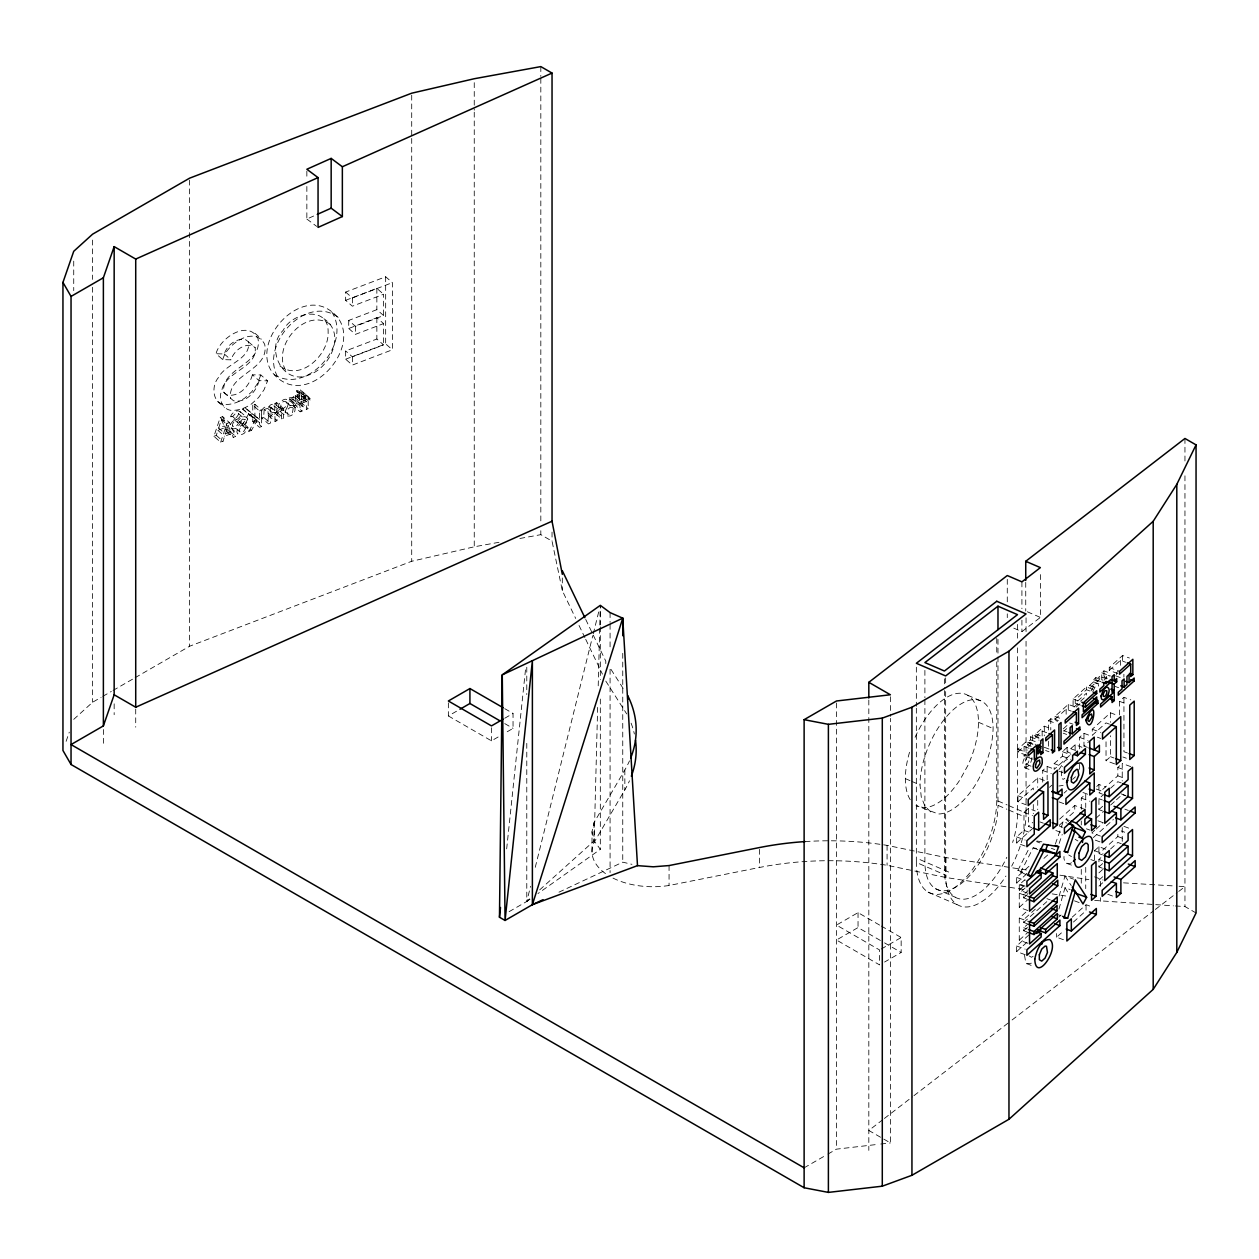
<?xml version="1.0" encoding="UTF-8"?>
<svg xmlns="http://www.w3.org/2000/svg" width="1259" height="1259" viewBox="0 0 1259 1259"><rect width="100%" height="100%" fill="white"/><g stroke="black" fill="none" stroke-linecap="round" stroke-linejoin="round"><path stroke-width="0.75" stroke-dasharray="5 3.75" d="M597.647 707.401L594.169 840.87L600.323 849.337L537.971 893.544M598.214 685.825L599.756 626.935M599.819 624.968L600.323 605.343L600.323 624.873M1024.511 955.219L1025.817 963.072L1032.034 965.795M930.716 811.913L924.909 806.075L921.258 796.884L920.014 784.955A60.983 29.838 -66.6 0 1 956.557 706.976A60.983 29.838 -66.6 0 1 993.099 728.583C992.501 748.916 985.388 768.557 974.828 785.789A60.983 29.838 -66.6 0 1 938.285 813.975L916.064 805.571L923.634 807.649A60.983 29.838 -66.6 0 0 960.176 779.463L967.746 765.708A60.983 29.838 -66.6 0 0 966.991 694.874A60.983 29.838 -66.6 0 0 914.616 738.372M506.669 848.881L525.758 667.239M1092.781 691.411L1095.44 686.375L1096.51 689.145M1031.924 757.588C1030.429 771.956 1017.083 768.95 1025.786 755.935M592.013 851.682L592.013 831.758L594.012 822.646L624.842 769.926A215.619 124.484 0 0 0 629.484 760.877M509.108 911.673L526.781 901.475L530.558 886.289M535.264 867.309L592.784 635.716M593.257 633.828L599.378 609.151M1058.929 909.108L1065.02 887.674L1070.166 889.578M1091.018 690.876L1095.503 683.511L1098.005 683.621L1098.698 686.124M1059.087 896.109L1065.02 876.012L1073.581 879.175M213.92 436.306L216.296 435.394L217.901 430.358L224.905 427.682L231.656 433.552L233.277 437.345L235.653 436.432L229.374 422.505L222.623 416.635L220.199 417.563L213.92 436.306L220.655 442.177L223.032 441.264L224.637 436.228L231.656 433.552M218.641 428.107L221.379 419.703L228.115 425.573L230.932 431.853L225.377 433.977L218.641 428.107L224.196 425.983L230.932 431.853M225.377 433.977L228.115 425.573M1061.951 770.823L1061.069 778.062L1063.241 779.337L1064.784 778.392M220.655 442.177L226.95 423.433L229.374 422.505M1059.181 843.373L1062.218 834.465M66.113 741.331L69.292 732.171M1055.404 843.939L1063.21 821.718L1066.641 822.977M252.398 374.804C249.518 385.836 239.131 397.576 226.746 394.885L223.866 392.43C220.183 367.911 263.1 364.858 257.953 338.451C248.07 319.141 219.727 338.23 216.029 353.748L222.764 359.618L230.995 359.838C233.733 351.104 243.113 343.471 252.54 345.69L255.184 347.704C257.403 367.943 225.597 371.122 221.773 390.384C217.618 399.638 223.535 412.134 234.678 410.277A33.773 22.992 -48.9 0 0 251.548 403.919L258.567 397.576L264.075 389.708L267.569 380.832L260.818 374.962L252.398 374.804L259.134 380.674L267.569 380.832M239.478 421.655L236.912 425.636L234.3 426.691L232.537 425.935C231.64 419.971 242.074 419.231 240.831 412.795C238.423 408.105 231.53 412.747 230.617 416.524L237.369 422.394L239.367 422.457L242.483 419.137L245.253 419.499C245.143 424.11 230.444 431.68 240.264 434.717A8.215 5.603 -48.9 0 0 244.372 433.175L248.259 427.556L246.213 427.525L239.478 421.655L241.523 421.686L251.501 430.373L256.93 420.679L250.195 414.809L244.765 424.503L242.137 425.416L248.873 431.286L251.501 430.373M259.134 380.674C256.254 391.706 245.867 403.447 233.482 400.755L223.866 392.43M246.213 427.525L243.648 431.507L241.036 432.561L232.537 425.935M241.523 421.686L237.636 427.305A8.215 5.603 -48.9 0 1 233.529 428.847C223.709 425.81 238.407 418.24 238.518 413.629L235.748 413.267L232.632 416.572L230.617 416.524M260.818 374.962L257.324 383.838L251.831 391.706L244.813 398.049A33.773 22.992 -48.9 0 1 227.942 404.407C212.85 406.484 210.473 386.781 218.374 377.653C225.141 363.709 251.281 359.57 248.448 341.834L245.788 339.82C236.377 337.601 226.998 345.234 224.259 353.968L216.029 353.748M264.154 409.443L263.666 417.327L270.402 423.197L268.545 423.905L261.809 418.035C258.787 406.484 269.19 401.826 275.501 413.141L278.601 410.104L281.717 410.576L281.717 409.238L274.981 403.368L276.744 402.691L283.495 408.561L283.495 418.193L281.638 418.901L274.903 413.031L274.73 406.641L273.376 405.54L270.323 407.869L270.213 414.825L268.356 415.533L267.632 408.388L264.154 409.443L276.949 420.695L275.091 421.403L268.356 415.533M222.764 359.618C226.463 344.1 254.806 325.011 264.689 344.321C269.835 370.728 226.919 373.781 230.617 398.3M237.369 422.394C238.266 418.618 245.159 413.975 247.567 418.665C248.81 425.101 238.376 425.841 239.273 431.806M1058.882 769.658L1064.784 760.908L1067.994 758.957L1070.638 759.067M1025.692 874.517L1017.917 870.315L1029.752 847.024M1020.561 872.613L1033.135 847.858L1038.533 848.755M268.765 407.271C271.755 400.378 279.152 406.673 281.717 410.576M242.137 425.416L248.747 413.739L242.546 409.018L245.332 407.963L259.496 419.404L259.496 410.985L252.76 405.115L254.9 404.296L261.636 410.166L261.636 426.502L259.496 427.32L252.76 421.45L252.76 416.729L250.195 414.809M248.873 431.286L255.483 419.609L248.747 413.739M605.5 873.604A60.983 35.205 0 0 1 594.012 842.554L624.842 789.849A215.619 124.484 0 0 0 629.484 780.8M1027.517 756.659L1025.314 760.877L1025.314 763.615L1030.979 766.196M73.73 719.361L92.599 702.254L101.113 697.329M1106.535 678.869L1099.689 676.335L1099.689 679.136L1089.602 688.217L1089.602 685.415L1093.552 681.859L1093.552 679.671L1095.834 677.61L1102.679 680.143M1031.121 746.319L1027.69 745.06L1027.69 742.385L1030.523 739.836L1030.523 736.971L1032.679 735.051L1039.525 737.585M1048.621 730.015L1048.621 720.683L1050.777 718.747L1057.623 721.281M1101.782 679.797L1101.782 672.794L1103.938 670.858L1110.784 673.392M1080.379 705.15L1075.233 703.246L1086.47 693.142L1086.47 695.865L1073.093 707.92L1073.093 698.965L1086.423 686.958L1093.268 689.491M1026.384 755.211L1017.839 752.048L1017.839 749.168L1026.211 741.63L1033.057 744.163M1038.958 738.278L1035.527 737.003L1035.527 734.091L1044.309 726.191L1051.155 728.725M1058.378 720.557L1054.963 719.298L1054.963 716.418L1068.293 704.411L1075.139 706.944M1117.803 673.565L1109.258 670.402L1109.258 667.522L1122.587 655.498L1129.433 658.032M1100.964 681.701L1095.834 679.813L1099.689 676.335M1086.423 686.958L1086.423 689.727L1075.233 699.799L1075.233 703.246M1017.839 752.048L1024.055 746.43L1029.201 748.334M1054.963 719.298L1066.153 709.226L1071.283 711.115M1109.258 670.402L1120.447 660.314L1125.577 662.218M1035.527 737.003L1042.153 731.038L1047.299 732.943M1027.69 745.06L1030.523 742.495L1035.669 744.399M1107.353 678.255L1103.938 676.996L1106.409 674.761L1109.84 676.02M1103.938 680.206L1106.409 677.971L1106.409 674.761M1076.162 707.133L1080.49 703.246M1032.616 759.146L1024.055 755.982L1026.211 754.047M1118.795 670.717L1116.686 672.605L1116.686 677.468M1063.257 728.851L1067.065 725.42M1063.824 731.211L1066.719 728.615M1069.552 755.557L1054.176 769.406L1054.176 763.599L1062.391 756.203L1062.391 751.654L1067.128 747.374L1075.69 750.537M1042.704 782.154L1042.704 770.492L1047.158 766.479L1054.003 769.013M1079.498 748.916L1079.498 737.349L1083.968 733.336L1090.813 735.87M1119.487 714.939L1119.487 701.342L1123.941 697.329L1130.787 699.862M1026.51 804.942L1017.949 801.778L1017.949 795.782L1037.715 777.983L1044.561 780.517M1109.462 724.145L1106.031 722.886L1092.261 735.287L1092.261 729.244L1110.485 712.814L1117.331 715.348M1070.559 753.197L1067.128 751.938L1075.139 744.73L1081.985 747.264M1017.949 801.778L1033.309 787.961L1033.309 791.628M1087.383 747.342L1083.968 746.068L1089.114 741.425M1049.471 787.316L1051.784 785.223M1025.188 846.079L1016.643 842.916L1016.643 836.92L1023.976 830.311L1023.976 812.401L1028.398 808.42L1035.244 810.953M1072.637 779.352L1075.469 776.803M1064.075 793.06L1066.877 790.542M1031.813 827.604L1028.398 826.329L1032.726 822.426M1114.593 763.867L1106.031 760.704L1110.485 756.69L1110.485 735.712M1016.643 842.916L1032.663 828.485M1081.276 809.301L1081.276 798.08L1085.73 794.067L1085.73 807.523M1059.637 819.121L1074.761 805.508L1083.322 808.671M1096.731 786.466L1098.934 784.483L1105.78 787.017M1102.365 794.099L1098.934 792.84L1117.835 775.827L1117.835 767.455L1121.139 764.481M1059.323 825.212L1063.21 821.718M1068.592 821.702L1065.98 819.216L1074.761 811.315L1074.761 805.508M1102.365 810.89L1098.934 809.631L1098.934 798.71L1103.293 794.775M1110.564 788.228L1117.835 781.697L1121.25 782.956M1025.188 886.116L1016.643 882.952L1016.643 877.397L1029.547 865.767M1016.643 882.952L1026.604 873.982M1043.931 858.37L1048.212 854.515M1098.934 809.631L1103.293 805.697M1027.832 893.292L1019.271 890.113L1019.271 884.747L1025.078 879.537M1095.975 818.224L1103.214 811.709M1110.611 805.036L1114.97 801.117M1116.434 799.811L1122.241 794.571L1125.672 795.83M1019.271 890.113L1025.109 884.872M1027.832 910.509L1019.271 907.346L1019.271 893.245L1025.109 887.988M1094.732 830.326L1091.883 832.891L1100.445 836.07M1096.148 829.051L1103.277 822.646M1027.108 899.146L1023.693 897.872L1023.693 894.567L1028.052 890.632M1023.693 897.872L1027.895 894.095M1093.316 837.597L1113.412 819.499M1019.271 907.346L1027.737 899.729M1027.832 943.29L1019.271 940.127L1019.271 918.094L1028.021 910.226M1094.527 860.023L1094.527 850.691L1098.934 846.709L1105.78 849.243M1035.339 909.108L1023.724 919.574L1023.724 922.438L1027.155 923.713M1102.365 854.845L1098.934 853.571L1117.835 836.558L1117.835 831.412M1023.724 922.438L1046.796 901.68M1102.365 868.206L1098.934 866.932L1098.934 859.441L1103.293 855.522M1110.564 848.975L1117.835 842.428L1121.25 843.703M1027.155 932.006L1023.724 930.747L1023.724 927.741L1028.052 923.854M1023.724 930.747L1028.115 926.797M1098.934 866.932L1103.293 863.013M1019.271 940.127L1027.974 932.289M1025.188 954.715L1016.643 951.552L1016.643 945.997L1030.869 933.171M1098.902 872.896L1103.277 868.962M1016.643 951.552L1028.115 941.213M1099.06 880.057L1103.356 876.185M1058.835 917.04L1061.069 915.025M1098.997 886.1L1103.277 882.26M1072.18 917.197L1086.061 904.686L1092.906 907.22M1063.462 939.733L1056.616 937.2L1063.619 930.889M1073.439 922.044L1086.061 910.666L1086.061 904.686M526.781 743.361L526.781 901.475L529.646 898.895M539.686 889.861L594.169 840.87L592.013 831.758M1013.778 628.147L1021.915 631.656L1040.375 617.414L1040.375 571.46M882.827 1119.66L868.82 1130.472L890.381 1142.92L890.381 718.354M884.385 1118.464L912.413 1096.841M913.971 1095.645L1010.536 1021.175M1012.094 1019.963L1153.811 910.666M1155.369 909.454L1177.165 892.647M1178.723 891.435L1184.955 886.635L1175.355 886.037M306.362 399.811L299.626 393.941L297.061 394.917L303.797 400.787L306.362 399.811L305.921 397.529L303.734 398.143L296.495 390.872L300.539 389.865L307.967 396.491L308.203 399.103L310.06 398.395L310.06 400.047L308.203 400.755L301.468 394.885L303.325 394.177L310.06 400.047M303.734 398.143L303.954 396.207L307.275 395.735M526.781 901.475L529.976 899.209M1033.135 956.289L1031.483 957.296L1029.091 955.927M296.998 392.273L299.186 391.659L305.921 397.529M102.813 696.353L111.327 691.443M113.027 690.451L133.454 678.664M135.154 677.672L189.621 646.229L411.709 561.278L474.25 546.799L498.973 542.299M448.361 702.868L448.361 715.946L458.307 710.202M504.749 718.244L513.043 713.444L513.043 728.394L504.749 733.179M448.361 715.946L491.482 740.843L498.123 737.003M879.6 925.082L858.04 912.633L836.48 925.082L879.6 949.978L879.6 964.913L836.48 940.017L858.04 927.568L882.921 941.921M881.253 949.018L901.161 937.53L901.161 952.465L884.573 962.033M804.123 1167.817L826.266 1155.038M827.966 1154.062L836.48 1149.152L878.829 1144.258M289.192 397.891L293.001 397.325L300.256 403.714L300.256 402.14L293.52 396.27L295.283 395.594L302.018 401.464L302.018 411.111L300.177 411.803L293.441 405.933L293.237 399.67L291.82 398.694L289.759 399.418L289.192 397.891L296.495 405.288L298.556 404.564L299.972 405.54L300.177 411.803M295.928 403.761L298.147 402.801L300.256 403.714M558.965 892.175L622.749 862.163L631.955 864.335M1031.373 963.182L1026.903 963.89M1071.503 862.73C1067.176 866.019 1063.226 860.7 1063.997 856.45M1063.1 785.411L1058.882 786.009M306.85 186.489L306.85 219.05L315.537 215.179M383.586 315.537L376.85 309.667L348.712 320.431L355.447 326.301L383.586 315.537L383.586 294.244L352.378 306.189L345.643 300.319L345.643 292.072L385.663 276.76L392.399 282.63L392.399 349.766L352.378 365.079L345.643 359.193L345.643 350.946L376.85 339.017L383.586 344.887L352.378 356.816L345.643 350.946M345.643 300.319L376.85 288.374L383.586 294.244M345.643 292.072L352.378 297.942L392.399 282.63M348.712 320.431L348.712 328.489L376.85 317.724L383.586 323.594L383.586 344.887M348.712 328.489L355.447 334.359L383.586 323.594M345.643 359.193L385.663 343.896L392.399 349.766M300.539 389.865L301.468 393.233L303.325 392.525L310.06 398.395M242.546 409.018L249.282 414.888L252.068 413.833L259.496 419.404M259.496 410.985L261.636 410.166M297.061 394.917L297.061 396.569L299.626 395.594L306.362 401.464L306.362 409.443L308.203 408.734L308.203 400.755M281.717 409.238L283.495 408.561M300.256 402.14L302.018 401.464M224.905 427.682L226.541 431.475L228.918 430.562L235.653 436.432M252.76 421.45L254.9 420.632L261.636 426.502M261.809 418.035L263.666 417.327M274.903 413.031L276.744 412.322L276.744 402.691M293.441 405.933L295.283 405.241L302.018 411.111M299.626 395.594L299.626 403.572L301.468 402.864L308.203 408.734M297.061 396.569L303.797 402.439L306.362 401.464M612.991 878.09A60.983 35.205 0 0 0 669.064 885.486L759.618 867.451A213.936 123.508 0 0 1 887.076 865.295L945.965 877.507L1027.076 890.019M519.888 538.474L540.819 534.666L552.04 541.134L562.317 590.644L575.693 618.468M880.749 1144.038L890.381 1142.92M1123.5 882.842L1173.435 885.927M1094.669 900.437L1173.435 905.851M1175.355 905.961L1184.955 906.559L1196.05 912.964M1025.833 764.292L1028.43 762.749L1029.736 756.895M1071.44 856.576L1068.734 854.971M1075.202 839.36L1077.94 840.981M805.13 841.579A213.936 123.508 0 0 1 887.076 845.371L945.965 857.584L1027.076 870.095M1059.905 875.162L1088.878 879.632M1052.178 893.89L1067.632 896.266M1036.944 841.012L1042.657 841.956M281.213 408.309L283.495 408.404L285.793 406.563L286.706 403.698L285.793 401.542L283.495 401.448L281.213 403.305L280.521 407.475L287.949 414.18L290.231 414.274L292.529 412.433L293.221 408.262L285.793 401.542M292.529 407.412L290.231 407.318L287.949 409.175L287.021 412.023L287.949 414.18M1109.258 667.522L1117.803 670.685M1115.568 675.8L1120.699 677.704M1101.782 672.794L1110.344 675.957M1115.175 686.438L1118.606 687.697M1093.552 679.671L1102.113 682.834M1093.552 681.859L1100.948 684.503M1089.602 685.415L1096.447 687.949M1119.487 701.342L1126.333 703.875M1086.423 689.727L1089.853 690.986M1073.093 698.965L1081.654 702.129M1092.261 729.244L1100.807 732.408M1054.963 716.418L1061.809 718.952M1069.568 722.949L1072.998 724.208M1097.392 737.192L1100.807 738.451M1048.621 720.683L1055.467 723.217M1127.356 752.961L1123.941 751.702L1123.941 697.329M1063.698 730.629L1067.113 731.888M1079.498 737.349L1088.059 740.512M1063.257 733.194L1066.688 734.453M1122.902 756.974L1126.333 758.233M1110.485 756.69L1113.916 757.965M1130.802 766.652L1122.241 763.489L1122.241 780.973M1035.527 734.091L1042.373 736.625M1117.835 767.455L1124.68 769.989M1030.523 736.971L1039.084 740.15M1030.523 739.836L1037.369 742.369M1062.391 751.654L1070.937 754.818M1044.309 747.295L1049.439 749.199M1027.69 742.385L1032.821 744.289M1117.835 775.827L1124.68 778.361M1062.391 756.203L1070.937 759.366M1045.584 750.49L1048.999 751.765M1017.839 749.168L1026.384 752.331M1054.176 763.599L1062.738 766.762M1121.25 793.878L1128.095 796.412M1059.307 771.295L1062.738 772.57M1096.243 789.078L1103.089 791.612M1042.704 770.492L1051.265 773.671M1024.338 767.644L1031.184 770.178M1082.929 792.478L1088.059 794.382M1098.934 798.71L1102.365 799.969M1124.885 809.159L1128.316 810.434M1081.276 798.08L1089.838 801.243M1059.087 801.904L1064.217 803.809M1123.957 826.36L1130.802 828.894M1097.942 820.805L1103.089 822.694M1121.25 830.956L1124.68 832.23M1017.949 795.782L1026.51 798.946M1117.835 836.558L1124.68 839.092M1065.98 819.216L1069.395 820.49M1086.407 828.815L1089.838 830.074M1023.976 812.401L1032.537 815.564M1059.275 825.983L1062.69 827.242M1095.314 840.146L1100.445 842.051M1039.95 821.922L1043.365 823.181M1055.845 830.515L1062.69 833.049M1094.527 850.691L1103.089 853.854M1023.976 830.311L1030.822 832.844M1098.934 859.441L1102.365 860.715M1090.876 859.567L1094.291 860.841M1036.566 841.641L1039.981 842.916M1051.344 848.298L1054.774 849.573M1016.643 836.92L1025.188 840.083M1033.135 847.858L1038.266 849.762M1066.719 863.359L1071.85 865.263M1094.527 876.846L1103.089 880.01M1107.826 894.299L1114.671 896.833M1017.917 870.315L1026.478 873.478M1016.643 877.397L1025.188 880.56M1074.446 900.846L1079.592 902.734M1019.271 884.747L1024.417 886.651M1046.953 898.658L1050.384 899.917M1023.693 894.567L1027.108 895.841M1019.271 893.245L1027.832 896.408M1057.403 914.459L1060.818 915.734M1019.271 918.094L1027.832 921.258M1023.724 927.741L1027.155 929.016M1016.643 945.997L1025.188 949.16M1027.36 611.795L1040.375 617.414M967.746 695.298L982.398 701.625M978.448 722.241L993.099 728.583M996.75 661.809L996.75 800.456L1007.09 804.926M1008.821 805.666L1026.054 813.109A67.089 32.828 -66.6 0 1 1011.701 866.129M997.978 656.978L997.978 805.382L1006.854 809.222M1008.632 809.978L1022.387 815.926M905.363 778.629L910.241 780.737M911.878 781.43L920.014 784.955M920.014 859.645L949.302 872.298M916.347 708.203L916.347 862.462L945.651 875.115A67.089 32.828 -66.6 0 0 1005.941 876.044M935.594 888.712L955.125 897.148M928.135 892.112L957.422 904.765M281.638 418.901L281.465 412.511L279.136 411.567L277.074 413.739L276.949 420.695M275.091 421.403L274.918 415.029L272.589 414.069L270.528 416.241L270.402 423.197M504.749 708.66L513.043 713.444M881.253 926.026L901.161 937.53M504.749 723.595L513.043 728.394M884.573 942.881L901.161 952.465M306.85 219.05L316.654 226.368M256.93 420.679L259.496 422.599L259.496 427.32M249.282 414.888L255.483 419.609M331.416 311.461C296.258 284.329 242.373 351.733 279.12 379.148C314.341 406.264 368.179 338.907 331.416 311.461C353.433 343.613 305.197 397.718 272.385 373.278M338.152 317.331C305.37 292.859 257.135 347.043 279.12 379.148M275.501 413.141C269.552 409.647 266.64 419.751 268.545 423.905M279.923 365.976C300.649 381.981 328.961 354.582 328.127 332.329C328.961 304.883 291.946 312.138 283.228 330.283C264.484 348.428 282.913 385.805 308.628 375.056C330.015 368.069 346.634 333.572 323.925 318.763M279.246 409.458C290.483 415.265 291.553 390.495 279.891 402.628C275.076 408.624 284.062 417.39 290.231 415.926C298.053 413.031 295.802 402.235 287.76 400.393M330.661 324.633C305.669 305.921 270.024 347.61 286.659 371.846M294.496 406.264C289.696 402.691 282.803 410.639 285.982 415.328M254.947 333.273L261.683 339.143M248.448 341.834L255.184 347.704M301.468 393.233L308.203 399.103M296.495 390.872L303.23 396.742M299.626 403.572L306.362 409.443M292.67 398.993L299.406 404.863M289.759 399.418L296.495 405.288M224.259 353.968L230.995 359.838M274.179 405.886L280.914 411.756M270.701 406.94L283.495 418.193M267.632 408.388L274.368 414.258M245.332 407.963L252.068 413.833M252.76 416.729L259.496 422.599M240.091 411.536L246.827 417.406M238.518 413.629L245.253 419.499M217.634 401.527L224.37 407.397M232.632 416.572L239.367 422.457M220.199 417.563L226.95 423.433M231.011 428.154L237.746 434.025M226.541 431.475L233.277 437.345M217.901 430.358L224.637 436.228M216.296 435.394L223.032 441.264M293.001 397.325L293.52 396.27M299.186 391.659L299.626 393.941M1065.02 876.012L1071.22 885.549M611.008 669.379L624.606 690.719M605.784 681.088L626.699 713.916M1065.02 887.674L1068.891 893.937M585.718 619.428L605.784 661.18L605.784 664.799M579.03 625.44L584.884 637.605M585.718 639.352L602.432 674.132M222.623 416.635L228.918 430.562M221.379 419.703L224.196 425.983M1184.955 438.478L1184.955 462.069M1184.955 475.823L1184.955 906.559M1123.894 674.226L1123.894 677.106M1122.587 655.498L1122.587 663.178M1122.241 827.588L1122.241 842.539M1120.447 660.314L1120.447 667.443M1110.485 712.814L1110.485 722.351M1106.031 741.787L1106.031 760.704M1103.938 670.858L1103.938 676.996M1100.46 881.426L1100.46 886.855M1100.46 897.714L1100.46 901.334M1098.934 784.483L1098.934 792.84M1098.934 846.709L1098.934 853.571M1095.834 677.61L1095.834 679.813M1085.73 867.341L1085.73 888.634M1083.968 733.336L1083.968 746.068M1081.276 821.01L1081.276 824.944M1081.276 869.418L1081.276 884.904M1079.498 764.339L1079.498 770.115M1075.139 744.73L1075.139 750.521M1068.293 704.411L1068.293 712.075M1067.128 747.374L1067.128 751.938M1066.153 709.226L1066.153 714.561M1056.616 933.564L1056.616 937.2M1050.777 718.747L1050.777 729.952M1048.621 741.221L1048.621 746.823M1047.158 766.479L1047.158 779.84M1044.309 726.191L1044.309 735.791M1042.153 731.038L1042.153 736.499M1037.715 777.983L1037.715 787.316M1037.715 800.378L1037.715 809.694M1033.309 804.501L1033.309 813.707M1032.679 735.051L1032.679 743.723M1030.523 742.495L1030.523 744.903L1027.69 747.453L1027.69 750.128M1028.398 808.42L1028.398 826.329M1026.054 617.839L1026.054 633.466M1026.054 641.272L1026.054 813.109M1025.739 582.366L1025.739 611.087M1024.055 746.43L1024.055 755.982M1021.915 581.863L1021.915 608.679M1021.915 620.168L1021.915 631.656M1017.508 624.401L1017.508 640.028M1017.508 647.834L1017.508 813.818A60.983 29.838 -66.6 0 1 1012.614 842.491M1007.279 579.36L1007.279 602.337M1007.279 613.841L1007.279 617.665M997.978 639.399L997.978 655.026M996.75 638.376L996.75 653.988M945.965 857.584L945.965 877.507M945.651 677.893L945.651 683.747M945.651 691.569L945.651 875.115M944.423 678.821L944.423 688.594M944.423 690.546L944.423 870.189A60.983 29.838 -66.6 0 0 966.975 898.8A60.983 29.838 -66.6 0 0 1006.807 857.285M924.893 670.386L924.893 697.722M924.893 699.674L924.893 861.754A60.983 29.838 -66.6 0 0 961.435 883.362A60.983 29.838 -66.6 0 0 997.978 805.382M916.347 667.191L916.347 706.252M890.381 696.731L890.381 716.387M887.076 845.371L887.076 865.295M868.82 700.02L868.82 1150.396M858.04 912.633L858.04 927.568M836.48 702.963L836.48 1149.152M759.618 849.337L759.618 867.451M669.064 865.562L669.064 885.486M624.842 769.926L624.842 789.849M622.749 653.311L622.749 862.163M610.08 612.614L610.08 622.387M610.08 624.338L610.08 649.754M610.08 669.3L610.08 872.613M600.323 626.825L600.323 679.53M600.323 699.044L600.323 849.337M594.012 822.646L594.012 842.554M562.317 577.975L562.317 590.644M552.04 532.085L552.04 541.134M540.819 66.601L540.819 76.421M540.819 78.388L540.819 522.863M540.819 530.731L540.819 534.666M526.781 667.239L526.781 694.559M491.482 727.765L491.482 740.843M474.25 82.669L474.25 110.194M474.25 112.161L474.25 546.799M411.709 95.165L411.709 136.476M411.709 138.443L411.709 561.278M385.663 276.76L385.663 343.896M376.85 288.374L376.85 309.667M376.85 317.724L376.85 339.017M355.447 326.301L355.447 334.359M352.378 297.942L352.378 306.189M352.378 356.816L352.378 365.079M306.85 171.177L306.85 178.841M303.797 400.787L303.797 402.439M303.325 392.525L303.325 394.177M301.468 394.885L301.468 402.864M295.283 395.594L295.283 405.241M274.981 403.368L274.981 404.706M254.9 404.296L254.9 420.632M252.76 405.115L252.76 413.534M189.621 180.131L189.621 646.229M135.72 709.037L135.72 727.151M114.16 703.828L114.16 714.703M103.38 729.528L103.38 745.816M92.599 240.076L92.599 279.404M92.599 287.272L92.599 702.254M73.73 261.132L73.73 290.624M631.105 723.17A215.619 124.484 0 0 1 634.379 734.013M910.257 799.748A60.983 29.838 -66.6 0 1 909.675 751.812M996.75 800.456A67.089 32.828 -66.6 0 1 956.557 886.226A67.089 32.828 -66.6 0 1 916.347 862.462"/><path stroke-width="1.5" d="M499.477 917.244L502.262 674.855L600.323 605.343L610.08 612.614L622.749 618.169L637.495 865.641L532.384 904.686L505.064 920.455L499.477 917.244L500.5 907.471M1041.76 944.455L1041.917 941.952M1082.504 842.46L1082.677 839.627M1075.296 891.482L1083.008 904.009L1086.643 897.305L1075.296 879.805L1063.949 918.173L1067.663 918.267L1075.296 891.482L1071.865 890.207M532.384 904.686L622.749 618.169L502.262 674.855L505.064 920.455L532.384 660.692L532.384 904.686L543.022 899.681M1068.34 823.606L1073.486 825.511L1064.359 851.446L1067.616 852.5L1074.918 831.145L1071.503 829.87M1025.739 580.446L1025.739 561.294L1184.955 438.478L1196.05 444.883L1196.05 912.964L1176.803 952.418L1153.197 989.369L1008.963 1119.267L911.941 1175.292L882.291 1186.183L828.391 1192.399L804.123 1187.741L71.039 764.496L62.95 750.49L62.95 282.409L73.73 251.296L92.599 234.174L189.621 178.164L411.709 93.197L474.25 78.735L540.819 66.601L552.04 73.069L552.04 521.226L562.317 574.356M804.123 1167.817L71.039 744.573L103.38 725.892L103.38 277.751L114.16 246.622L135.72 259.071L318.055 177.613L318.055 227.407L342.354 216.548L342.354 166.755L331.164 158.398L306.85 169.257L318.055 177.613M103.38 725.892L114.16 694.779L114.16 246.622M1040.327 849.054L1045.71 849.951L1047.693 844.663M1039.981 850.392L1055.986 853.759L1058.63 846.693L1055.199 845.434M1073.565 831.239L1075.139 827.887L1069.898 822.93M1078.837 837.109L1082.268 838.384L1085.4 831.695L1076.24 823.024L1071.11 821.12M804.123 1187.741L804.123 719.676L828.391 724.334L882.291 718.118L911.941 707.228L1008.963 651.202L1153.197 521.289L1176.803 484.353L1196.05 444.883M1027.407 875.147L1030.822 876.421L1043.412 851.666M1066.452 782.39L1067.994 780.297M1073.36 861.313L1075.217 859.378M1106.11 683.606L1109.95 680.143L1109.95 682.929L1099.878 692.009L1099.878 689.224L1103.828 685.667L1103.828 683.464L1106.11 681.418L1106.11 683.606L1102.679 682.347M1085.51 707.054L1085.51 703.608L1096.699 693.52L1096.699 690.766L1083.37 702.774L1083.37 711.713L1096.746 699.674L1096.746 696.935L1085.51 707.054L1082.079 705.78M1034.331 750.238L1028.099 755.856L1028.099 752.961L1036.472 745.422L1036.472 757.855L1034.331 759.791L1034.331 750.238L1030.901 748.963M1076.414 713.019L1065.224 723.091L1065.224 720.211L1078.57 708.203L1078.57 723.547L1076.414 725.483L1076.414 713.019L1072.998 711.744M1130.708 664.122L1119.519 674.194L1119.519 671.315L1132.848 659.307L1132.848 674.651L1130.708 676.571L1130.708 664.122L1127.293 662.848M1052.43 734.831L1045.804 740.811L1045.804 737.9L1054.57 730L1054.57 751.104L1052.43 753.024L1052.43 734.831L1048.999 733.572M1037.369 745.029L1040.8 746.304L1037.967 748.853L1037.967 746.194L1040.8 743.628L1040.8 740.78L1042.94 738.844L1042.94 752.725L1040.8 754.645L1040.8 751.371L1037.369 750.112M1114.199 683.999L1116.686 681.764L1116.686 678.554L1114.199 680.789L1114.199 674.667L1112.059 676.602L1112.059 692.356L1114.199 690.42L1114.199 683.999L1110.784 682.74M1040.8 751.371L1037.967 753.936L1037.967 751.261L1040.8 748.712L1040.8 746.304M1097.974 703.372L1082.095 717.661L1082.095 714.844L1097.974 700.539L1097.974 703.372L1094.543 702.097M1112.059 696.715L1100.586 707.039L1100.586 704.159L1114.199 691.899L1114.199 700.571L1112.059 702.506L1112.059 696.715L1108.628 695.44M1072.259 733.792L1079.876 726.931L1079.876 729.811L1063.997 744.116L1063.997 741.221L1070.103 735.728L1070.103 727.623L1072.259 725.688L1072.259 733.792L1068.828 732.533M1120.699 685.809L1124.13 687.068L1126.962 684.518L1126.962 676.413L1129.071 674.509L1129.071 682.614L1125.64 681.355M1129.071 682.614L1134.17 678.034L1134.17 680.914L1118.291 695.204L1118.291 692.324L1122.021 688.972L1122.021 680.867L1124.13 678.963L1124.13 687.068M1061.038 748.696L1058.898 750.632L1058.898 724.476L1061.038 722.54L1061.038 748.696L1057.623 747.437M1077.405 755.73L1085.4 748.523L1085.4 754.33L1064.453 773.199L1064.453 767.392L1072.652 760.011L1072.652 755.447L1077.405 751.182L1077.405 755.73L1073.974 754.471M1043.569 791.754L1028.225 805.571L1028.225 799.591L1047.976 781.792L1047.976 815.36L1043.569 819.341L1043.569 791.754L1038.439 789.849M1116.308 726.679L1102.522 739.096L1102.522 733.037L1120.762 716.623L1120.762 760.499L1116.308 764.512L1116.308 726.679L1111.162 724.775M1094.228 756.549L1099.39 751.906L1099.39 745.234L1094.228 749.876L1094.228 737.144L1089.775 741.158L1089.775 773.923L1094.228 769.91L1094.228 756.549L1089.098 754.645M1057.434 793.186L1062.045 789.031L1062.045 795.452L1057.434 799.622L1057.434 824.645L1052.98 828.658L1052.98 774.301L1057.434 770.288L1057.434 793.186L1052.288 791.297M1089.775 782.972L1065.932 804.438L1065.932 798.458L1094.228 772.963L1094.228 790.998L1089.775 795.011L1089.775 782.972L1084.644 781.068M1038.659 830.137L1050.211 819.735L1050.211 825.715L1026.903 846.709L1026.903 840.713L1034.253 834.103L1034.253 816.194L1038.659 812.212L1038.659 830.137L1033.529 828.233M1134.202 755.494L1129.748 759.507L1129.748 705.15L1134.202 701.137L1134.202 755.494L1129.071 753.59M1073.486 825.511L1064.406 833.678L1064.406 827.887L1085.038 809.301L1085.038 815.108L1076.24 823.024M1104.08 794.744L1109.21 796.632L1128.095 779.62L1128.095 771.263L1132.518 767.282L1132.518 798.363L1120.888 808.845L1120.888 819.829L1115.742 817.925M1104.08 811.536L1109.21 813.424L1109.21 802.502L1128.095 785.49L1122.965 783.586M1091.553 818.917L1084.865 824.928L1084.865 819.121L1091.553 813.109L1091.553 801.873L1096.007 797.86L1096.007 826.691L1091.553 830.704L1091.553 818.917L1086.407 817.012M1038.219 873.069L1041.13 870.441M1036 872.031L1041.13 873.935L1026.903 886.745L1026.903 881.19L1059.905 851.477L1059.905 857.033L1045.631 869.875L1045.631 874.061L1037.07 870.898M1109.21 813.424L1128.095 796.412L1128.095 785.49M1045.631 874.061L1057.261 863.58L1057.261 877.381L1033.954 898.375L1033.954 901.68L1028.823 899.776M1111.256 811.001L1116.387 812.889L1104.788 823.339L1104.788 792.257L1109.21 788.276L1109.21 796.632M1046.009 870.394L1052.854 872.928L1029.547 893.921L1029.547 888.555L1041.13 878.105L1041.13 873.935M1120.888 819.829L1135.162 806.972L1135.162 812.968L1102.16 842.68L1102.16 836.7L1116.387 823.874L1116.387 812.889M1033.954 901.68L1057.765 880.246L1057.765 885.738L1029.547 911.138L1029.547 897.038L1052.854 876.044L1052.854 872.928M1028.871 924.342L1034.001 926.246L1034.001 923.366L1057.23 902.451L1057.23 896.959L1029.547 921.887L1029.547 943.92L1041.13 933.486L1036 931.581M1109.21 857.379L1128.095 840.367L1128.095 833.489L1132.518 829.524L1132.518 855.679L1104.788 880.639L1104.788 854.483L1109.21 850.517L1109.21 857.379L1104.08 855.475M1034.001 926.246L1057.056 905.473L1057.056 910.776L1034.001 931.55L1034.001 934.54L1028.871 932.636M1104.08 868.836L1109.21 870.74L1109.21 863.249L1128.095 846.221L1122.965 844.333M1034.001 934.54L1057.34 913.515L1057.34 918.881L1045.631 929.441L1045.631 932.935L1037.07 929.756M1036.724 933.454L1041.02 929.583M1109.21 870.74L1128.095 853.712L1128.095 846.221M1045.631 932.935L1059.905 920.077L1059.905 925.633L1026.903 955.345L1026.903 949.79L1041.13 936.979L1041.13 933.486M1096.007 896.298L1091.553 900.311L1091.553 865.484L1096.007 861.471L1096.007 896.298L1090.876 894.394M1116.387 883.488L1102.16 896.314L1102.16 890.318L1135.162 860.589L1135.162 866.585L1120.888 879.443L1120.888 893.418L1116.387 897.478L1116.387 883.488L1111.256 881.599M1071.33 930.999L1096.337 908.479L1096.337 914.475L1066.877 941.008L1066.877 922.847L1071.33 918.834L1071.33 930.999L1066.2 929.095M868.82 698.053L868.82 682.315L1007.279 575.536L1021.915 581.863L1040.375 567.62L1025.739 561.294M997.978 606.193L924.893 662.58L944.423 671.016L1017.508 614.644L997.978 606.193L997.978 629.626M71.039 764.496L71.039 296.416L103.38 277.751M503.096 707.7L469.922 688.547L448.361 700.995L491.482 725.892L503.096 719.188M459.976 709.242L469.922 703.498L499.776 720.73M804.123 719.676L836.48 700.995L890.381 694.763L868.82 682.315M342.354 166.755L552.04 73.069M317.268 214.392L331.164 208.191L342.354 216.548M114.16 694.779L135.72 707.228L552.04 521.226M637.495 865.641L653.279 866.806L669.064 865.562L759.618 847.527A213.936 123.508 0 0 1 805.13 841.579M1058.63 846.693L1043.412 844.175L1028.178 874.108L1030.822 876.421M1129.433 673.376L1132.848 674.651M1130.739 679.64L1134.17 680.914M1110.784 679.53L1116.686 681.764M1106.535 681.67L1109.95 682.929M1110.784 689.161L1114.199 690.42M1093.268 692.261L1096.699 693.52M1110.784 699.312L1114.199 700.571M1093.316 698.399L1096.746 699.674M1082.079 702.333L1085.51 703.608M1075.139 722.273L1078.57 723.547M1076.445 728.552L1079.876 729.811M1089.098 747.972L1099.39 751.906M1115.631 758.595L1120.762 760.499M1080.269 752.426L1085.4 754.33M1051.155 749.829L1054.57 751.104M1089.098 768.006L1094.228 769.91M1039.525 751.45L1042.94 752.725M1127.387 796.459L1132.518 798.363M1089.098 789.094L1094.228 790.998M1104.08 800.614L1109.21 802.502M1130.015 811.064L1135.162 812.968M1114.042 806.311L1120.888 808.845M1051.784 791.659L1062.045 795.452M1052.288 797.718L1057.434 799.622M1079.892 813.204L1085.038 815.108M1090.876 824.802L1096.007 826.691M1042.845 813.471L1047.976 815.36M1075.139 827.887L1085.4 831.695M1052.288 822.741L1057.434 824.645M1127.387 853.775L1132.518 855.679M1045.08 823.827L1050.211 825.715M1128.316 864.052L1135.162 866.585M1104.08 861.345L1109.21 863.249M1064.201 851.241L1067.616 852.5M1045.71 849.951L1055.986 853.759M1054.774 855.129L1059.905 857.033M1114.042 876.909L1120.888 879.443M1115.742 891.529L1120.888 893.418M1040.501 867.986L1045.631 869.875M1052.131 875.477L1057.261 877.381M1052.618 883.834L1057.765 885.738M1086.643 897.305L1076.366 893.497L1072.243 887.139M1089.491 911.941L1096.337 914.475M1052.083 900.547L1057.23 902.451M1028.823 896.471L1033.954 898.375M1051.926 908.872L1057.056 910.776M1062.533 916.363L1067.663 918.267M1052.209 916.977L1057.34 918.881M1054.774 923.728L1059.905 925.633M1028.871 921.478L1034.001 923.366M1040.501 927.537L1045.631 929.441M1028.871 929.646L1034.001 931.55M1074.918 831.145L1082.268 838.384M62.95 282.409L71.039 296.416M562.317 570.72L584.884 617.697M1176.803 484.353L1176.803 952.418M1153.197 521.289L1153.197 989.369M1008.963 651.202L1008.963 1119.267M911.941 707.228L911.941 1175.292M882.291 718.118L882.291 1186.183M828.391 724.334L828.391 1192.399M627.737 699.264L627.737 695.645A215.619 124.484 0 0 1 630.759 757.824M622.749 618.169L622.749 635.748M469.922 688.547L469.922 703.498M331.164 158.398L331.164 208.191M135.72 259.071L135.72 707.228M635.512 740.261A215.619 124.484 0 0 1 631.341 776.205M1034.788 959.012C1035.449 984.208 1060.707 947.602 1049.676 939.529C1040.406 939.387 1036.393 951.411 1034.788 959.012M1033.387 766.762C1032.773 777.133 1043.255 766.81 1042.2 761.396C1042.814 750.978 1032.317 761.333 1033.387 766.762M1074.446 857.426C1073.597 880.922 1094.165 856.45 1092.765 846.253C1093.63 822.646 1073.046 847.181 1074.446 857.426M1066.877 781.367C1067.427 805.744 1091.396 770.854 1080.899 762.875L1076.713 763.442L1073.376 766.463L1069.143 773.467L1066.877 781.367M1085.777 720.305C1092.544 739.6 1099.831 689.098 1085.777 720.305M1101.043 695.944C1101.31 707.763 1114.656 688.626 1106.519 686.989L1103.419 689.775L1101.043 695.944M1035.575 764.669L1035.575 767.408L1036.881 768.179L1040.013 763.426L1039.478 760.011L1036.881 761.538L1035.575 764.669M1079.01 853.083L1079.01 858.764L1081.701 860.369L1085.478 856.986L1088.201 850.47L1088.201 844.789L1087.099 843.373L1085.478 843.168L1081.701 846.552L1079.01 853.083M1039.352 954.747L1039.352 959.736L1041.744 961.105L1045.064 958.115L1047.457 952.434L1046.481 946.249L1045.064 946.091L1041.744 949.066L1039.352 954.747M1071.346 777.338L1071.346 781.855L1073.518 783.129L1076.587 780.375L1078.79 775.151L1077.893 769.517L1076.587 769.391L1073.518 772.145L1071.346 777.338M1103.199 694.008L1103.199 696.18C1105.512 698.053 1107.416 692.733 1106.771 690.766L1104.977 690.624L1103.199 694.008M1087.981 718.291L1087.981 720.793L1089.192 721.501L1092.088 717.095L1091.584 713.963L1089.192 715.38L1087.981 718.291M996.75 601.267L916.347 663.288L945.651 675.941L1026.054 613.936L996.75 601.267"/></g></svg>
